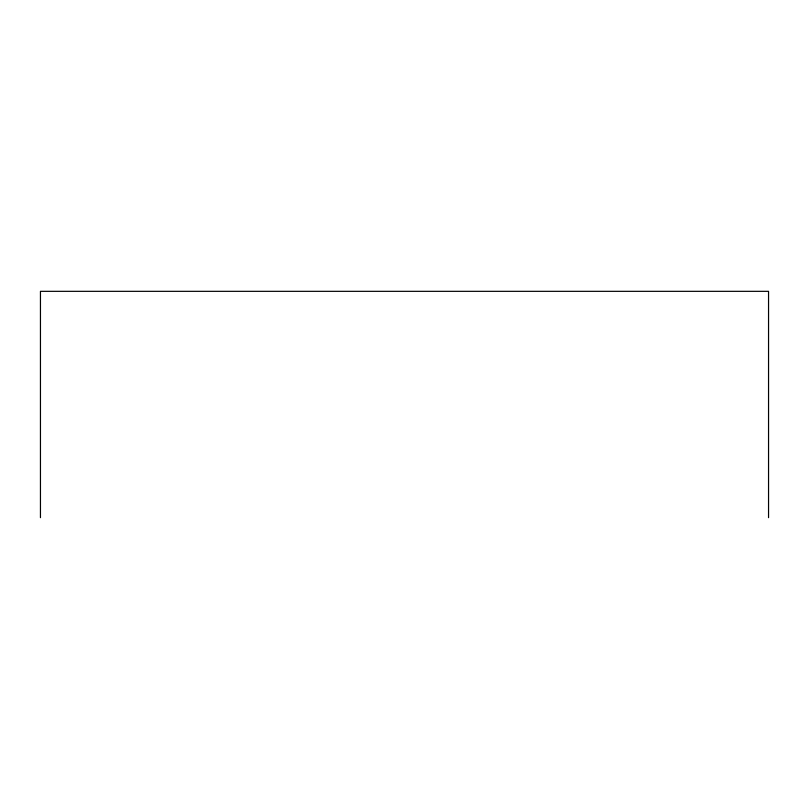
<?xml version="1.0" encoding="UTF-8"?>
<svg xmlns="http://www.w3.org/2000/svg" width="809" height="809" viewBox="0 0 809 809"><rect width="100%" height="100%" fill="white"/><g stroke="black" fill="none" stroke-linecap="round" stroke-linejoin="round"><path stroke-width="1.21" d="M768.55 517.669L768.55 291.331L40.45 291.331L40.45 517.669"/></g></svg>
